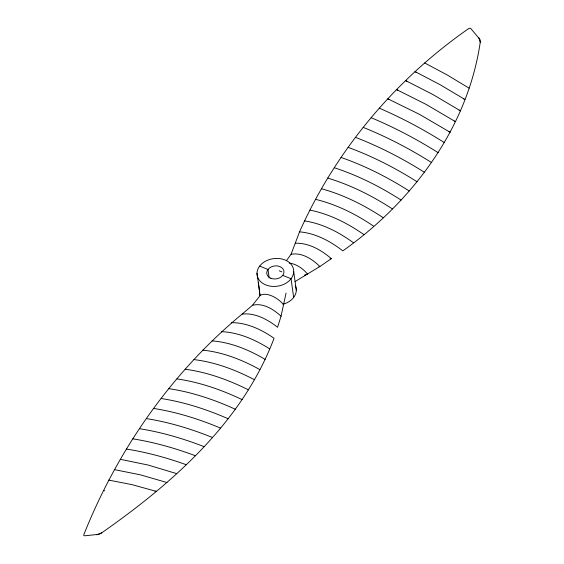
<?xml version="1.0" encoding="UTF-8"?>
<svg xmlns="http://www.w3.org/2000/svg" width="564" height="564" viewBox="0 0 564 564"><rect width="100%" height="100%" fill="white"/><g stroke="black" fill="none" stroke-linecap="round" stroke-linejoin="round"><path stroke-width="0.85" d="M299.54 231.839C335.925 150.2 395.547 79.369 468.895 28.44L469.96 28.2L470.954 28.715L479.964 39.487A6.902 5.739 13.9 0 1 480.232 42.293C467.69 127.972 412.362 201.736 342.834 250.874C330.314 241.152 315.572 233.242 299.54 231.839L291.059 254.272L286.427 260.646M231.254 322.671C246.835 322.467 261.506 329.602 274.069 338.259C242.569 421.661 173.021 482.946 101.767 532.811A6.902 4.322 -23.2 0 1 98.813 534.319L84.727 535.8L83.86 535.567L83.74 534.855C117.545 450.001 171.632 372.409 242.125 314.085C255.196 312.604 267.604 319.485 277.566 327.261L281.055 316.2L286.047 293.111M242.125 314.085L252.418 305.336L260.082 295.614L258.34 282.176M295.599 243.211C309.051 242.901 321.452 250.162 331.357 258.664L319.88 266.518L295 281.605M96.536 534.792L101.767 532.811M252.418 305.336C263.021 302.494 273.54 309.333 281.055 316.2M291.059 254.272C301.994 252.242 312.428 259.186 319.88 266.518L318.921 266.709M330.053 258.686L331.357 258.664M221.426 331.674C238.783 332.365 255.168 339.697 269.648 348.869M212.022 340.868C230.986 342.327 248.95 349.856 265.193 359.416M202.744 350.138C222.977 352.197 242.245 359.846 259.926 369.639M193.967 359.599C215.272 362.159 235.639 369.878 254.547 379.791M185.175 369.237C207.284 372.191 228.512 379.903 248.407 389.823M176.948 378.916C199.642 382.159 221.504 389.809 242.139 399.629M108.732 480.098L132.11 484.666L156.313 491.378L155.037 491.181M168.869 388.652C191.901 392.093 214.165 399.608 235.308 409.245M114.492 469.636L140.239 474.803L166.944 482.516M161.163 398.515C184.315 402.083 206.755 409.394 228.173 418.756M120.259 459.307L147.951 465.004L176.708 473.626M153.676 408.449C176.722 412.058 199.12 419.115 220.602 428.132M126.456 449.064C146.887 452.286 166.909 457.778 186.367 464.75M146.386 418.594C169.094 422.189 191.224 428.929 212.522 437.516M139.484 428.689C161.656 432.214 183.3 438.58 204.217 446.688M132.787 438.834C154.183 442.225 175.115 448.176 195.398 455.733M304.532 220.891C322.418 223.619 338.936 232.142 353.402 242.739M309.939 210.09C329.51 214.066 347.685 223.245 363.942 234.638M315.466 199.311C336.391 204.379 355.933 214.158 373.671 226.206M321.501 188.75C343.568 194.806 364.281 205.148 383.301 217.767M103.515 490.497L104.721 490.856M327.698 178.069C350.653 184.999 372.296 195.835 392.354 208.906M334.283 167.727C357.886 175.418 380.242 186.67 401.089 200.093M341.008 157.441C365.021 165.781 387.835 177.357 409.245 191.013M279.243 270.798L281.838 271.862M348.122 147.345C372.31 156.207 395.364 168.009 417.106 181.791M355.454 137.348C379.586 146.619 402.654 158.554 424.509 172.351M259.651 266.102L267.992 269.458L269.176 277.967M282.719 275.38L291.059 278.736L293.661 297.461M363.188 127.379C387.024 136.932 409.859 148.882 431.58 162.559M371.126 117.7C394.44 127.408 416.845 139.266 438.221 152.717M379.283 108.147C401.836 117.869 423.543 129.494 444.319 142.572M448.895 131.701L450.199 132.293L419.179 114.189L387.82 98.806L389.104 99.602M454.182 121.056L455.423 121.634L426.13 104.41L396.499 89.556L397.712 90.318M458.976 110.128L460.513 110.868L433.237 94.71L405.643 80.589L406.771 81.294M463.488 98.799L464.891 99.483L440.089 84.685L414.998 71.572L416.366 72.432M424.734 62.985L447.069 74.899L469.142 88.167M478.829 37.64L480.232 42.293M293.717 271.637A18.436 13.917 -7.9 0 1 265.834 284.933A18.436 13.917 -7.9 0 1 266.511 260.695A18.436 13.917 -7.9 0 1 293.717 271.637L296.311 290.354M256.994 273.209L259.595 291.926A18.436 13.917 -7.9 0 0 260.117 295.522M260.082 295.614A17.258 9.017 37.3 0 1 283.565 304.701M295.233 285.398A18.436 13.917 -7.9 0 1 283.093 304.25M289.346 263.127A17.258 9.017 37.3 0 1 307.443 274.026A17.258 9.017 37.3 0 1 304.468 275.056M270.896 278.285A8.643 6.521 -7.9 0 0 283.96 272.052A8.643 6.521 -7.9 0 0 271.213 266.927A8.643 6.521 -7.9 0 0 270.896 278.285"/></g></svg>
